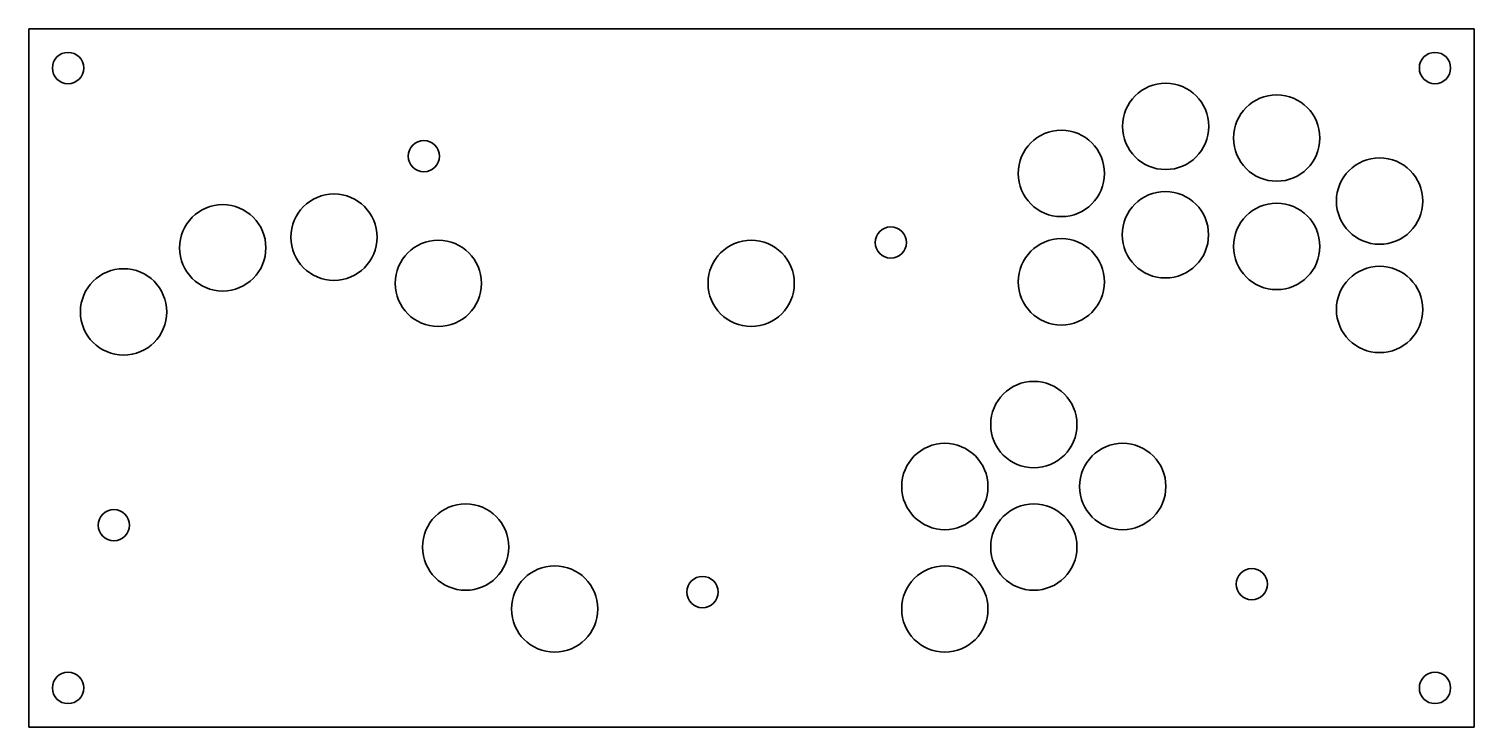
# Model space of a CAD drawing. Header units: inches. Extents: x 6.1 to 20.6, y 4 to 11.
import ezdxf

# ---------------------------------------------------------------- set-up
doc = ezdxf.new("R2010")
doc.units = ezdxf.units.IN
doc.header["$MEASUREMENT"] = 0
doc.layers.get('0').update_dxf_attribs({"lineweight": 0})

# ---------------------------------------------------------------- blocks, each defined once
blk = doc.blocks.new('Block_0')
at = {"color": 18, "lineweight": 35, "true_color": 0x000000}
for centre, radius in [((6.476, 10.615), 0.157), ((20.191, 10.615), 0.157), ((17.489, 10.03), 0.433), ((18.603, 9.913), 0.433), ((10.046, 9.731), 0.157), ((16.442, 9.558), 0.433), ((19.635, 9.281), 0.433), ((9.144, 8.919), 0.433), ((17.486, 8.943), 0.433), ((8.028, 8.812), 0.433), ((18.603, 8.826), 0.433), ((14.731, 8.865), 0.157), ((10.191, 8.456), 0.433), ((13.33, 8.456), 0.433), ((16.442, 8.471), 0.433), ((7.033, 8.17), 0.433), ((19.635, 8.194), 0.433), ((16.166, 7.04), 0.433), ((15.273, 6.419), 0.433), ((17.058, 6.419), 0.433), ((10.465, 5.812), 0.433), ((16.166, 5.812), 0.433), ((6.936, 6.031), 0.157), ((11.358, 5.191), 0.433), ((12.841, 5.361), 0.157), ((15.273, 5.191), 0.433), ((18.353, 5.44), 0.157), ((6.476, 4.399), 0.157), ((20.191, 4.399), 0.157)]:
    blk.add_circle(centre, radius, dxfattribs=at)

msp = doc.modelspace()

# ---------------------------------------------------------------- linework, layer by layer
at = {"color": 18, "lineweight": 35, "true_color": 0x000000}
for points in [[(20.05, 4.007), (20.583, 4.007), (20.583, 4.409), (20.583, 4.322), (20.583, 10.692), (20.583, 10.59), (20.583, 11.007), (20.14, 11.007), (20.268, 11.007), (14.32, 11.007), (12.347, 11.007), (6.398, 11.007), (6.083, 11.007), (6.083, 10.692), (6.083, 4.382), (6.083, 4.007), (6.529, 4.007)], [(11.443, 11.007)], [(12.347, 11.007)], [(12.388, 11.007)]]:
    msp.add_lwpolyline(points, dxfattribs=at)
msp.add_open_spline([(20.268, 4.007), (20.268, 4.007), (6.398, 4.007), (6.398, 4.007)], degree=3, dxfattribs=at)

# ---------------------------------------------------------------- block references
msp.add_blockref('Block_0', (0, 0))

doc.saveas('drawing.dxf')
